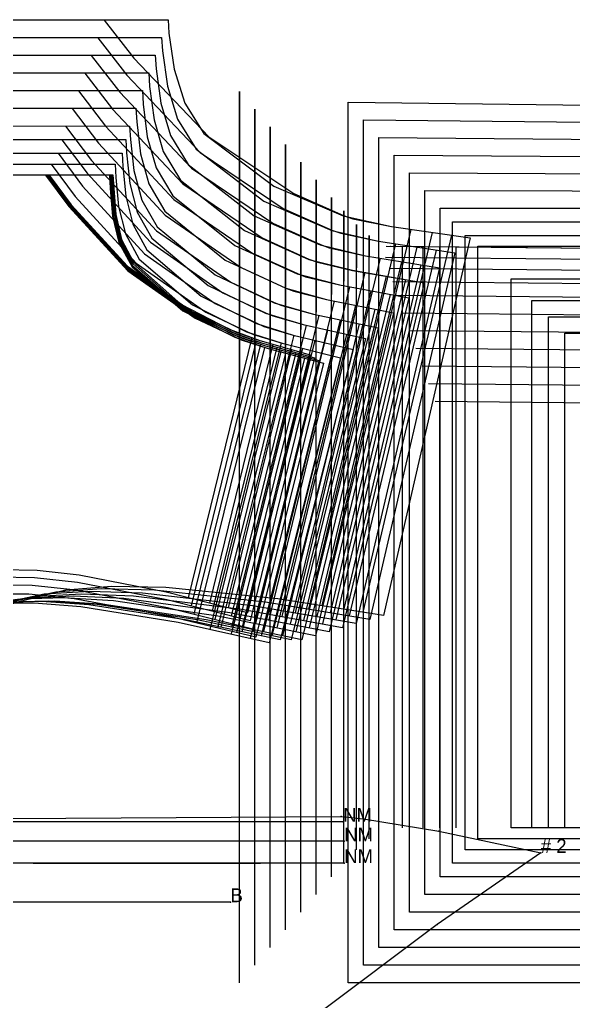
# Model space of a CAD drawing. Extents: x -2.7 to 65.3, y -7.1 to 26.9.
# Drawn here: x 24.47 to 34.5, y 9.09 to 26.87 of the extents above; entities that cross this region are included whole.
import ezdxf

# ---------------------------------------------------------------- set-up
doc = ezdxf.new("R2010")
doc.units = 0

# ---------------------------------------------------------------- blocks, each defined once
blk = doc.blocks.new('REGULAR TEEFR_42')
at = {"layer": '1'}
for points in [[(3.4, 24.0603), (26.161, 24.0526)], [(26.161, 24.0526), (26.1752, 23.8103), (26.2103, 23.3368), (26.3142, 22.8863), (26.5329, 22.4721), (27.3893, 21.715), (28.2653, 21.2604), (28.2653, 21.2604), (28.2653, 21.2604), (28.2653, 21.2604), (28.2653, 21.2604), (28.8179, 21.0571), (29.7299, 20.7929)], [(29.7299, 20.7929), (28.5981, 16.1249)], [(28.5981, 16.1249), (27.1255, 16.4989), (25.5507, 16.8071), (24.789, 16.891), (24.1316, 16.9012), (23.2099, 16.9008), (22.55, 16.7913), (21.9313, 16.5291), (21.6449, 16.3431), (21.2526, 15.8742), (21.1898, 15.7712), (21.0786, 15.5304), (20.979, 15.2028), (20.9539, 15.1031)]]:
    blk.add_lwpolyline(points, dxfattribs=at)
at = {"layer": '6'}
blk.add_line((3.4, 24.0603), (26.161, 24.0526), dxfattribs=at)
at = {"layer": '8'}
for p, q in [((28.6776, 21.1087), (27.5235, 16.3978)), ((29.0534, 20.9892), (27.9061, 16.3007)), ((29.3937, 20.8904), (28.2482, 16.2139))]:
    blk.add_line(p, q, dxfattribs=at)
blk.add_lwpolyline([(25.0031, 24.0511), (25.405, 23.5115), (26.4235, 22.4011), (27.5847, 21.5864), (28.2679, 21.2659), (28.374, 21.2129), (28.818, 21.0575), (29.7299, 20.7929)], dxfattribs=at)
blk = doc.blocks.new('REGULAR TEEFR_44')
at = {"layer": '1'}
for points in [[(3.024, 24.0602), (26.1394, 24.0527)], [(26.1394, 24.0527), (26.1536, 23.8104), (26.1913, 23.3265), (26.2992, 22.8665), (26.5243, 22.4441), (27.4024, 21.6737), (28.2993, 21.2125), (28.2993, 21.2125), (28.2993, 21.2125), (28.2993, 21.2125), (28.2993, 21.2125), (28.8697, 21.0079), (29.8105, 20.7437)], [(29.8105, 20.7437), (28.6472, 15.9773)], [(28.6472, 15.9773), (27.1355, 16.3593), (25.519, 16.6734), (24.7373, 16.7585), (24.0626, 16.7681), (23.1107, 16.7606), (22.4865, 16.6421), (21.8843, 16.3781), (21.5694, 16.1542), (21.1483, 15.6053), (21.0882, 15.4979), (20.9841, 15.2482), (20.8949, 14.9105), (20.8733, 14.8078)]]:
    blk.add_lwpolyline(points, dxfattribs=at)
at = {"layer": '6'}
blk.add_line((3.024, 24.0602), (26.1394, 24.0527), dxfattribs=at)
at = {"layer": '8'}
for p, q in [((28.7544, 21.0493), (27.5739, 16.2485)), ((29.1314, 20.9347), (27.9563, 16.1519)), ((29.4724, 20.8388), (28.2988, 16.0654))]:
    blk.add_line(p, q, dxfattribs=at)
blk.add_lwpolyline([(24.9815, 24.0511), (25.3903, 23.5022), (26.426, 22.3728), (27.607, 21.544), (28.3019, 21.218), (28.4115, 21.1643), (28.8698, 21.0082), (29.8105, 20.7437)], dxfattribs=at)
blk = doc.blocks.new('REGULAR TEEFR_46')
at = {"layer": '1'}
for points in [[(2.6481, 24.0602), (26.1179, 24.0527)], [(26.1179, 24.0527), (26.1321, 23.8104), (26.1722, 23.3162), (26.284, 22.8468), (26.5153, 22.416), (27.4149, 21.6319), (28.3327, 21.1638), (28.3327, 21.1638), (28.3327, 21.1638), (28.3327, 21.1638), (28.3327, 21.1638), (28.9212, 20.9583), (29.8912, 20.6946)], [(29.8912, 20.6946), (28.6964, 15.8298)], [(28.6964, 15.8298), (27.1496, 16.2168), (25.4958, 16.5343), (24.6962, 16.6195), (24.0063, 16.6278), (23.026, 16.6104), (22.3984, 16.4841), (21.7895, 16.1881), (21.488, 15.9649), (21.0894, 15.4244), (21.0232, 15.3012), (20.9098, 15.0153), (20.8153, 14.6296), (20.7926, 14.5126)]]:
    blk.add_lwpolyline(points, dxfattribs=at)
at = {"layer": '6'}
blk.add_line((2.6481, 24.0602), (26.1179, 24.0527), dxfattribs=at)
at = {"layer": '8'}
for p, q in [((28.8311, 20.9898), (27.6239, 16.0982)), ((29.2094, 20.88), (28.0064, 16.0025)), ((29.5513, 20.7871), (28.3494, 15.9167))]:
    blk.add_line(p, q, dxfattribs=at)
blk.add_lwpolyline([(24.96, 24.0512), (25.3755, 23.493), (26.4283, 22.3442), (27.6288, 21.5011), (28.3353, 21.1693), (28.4485, 21.115), (28.9213, 20.9585), (29.8912, 20.6946)], dxfattribs=at)
blk = doc.blocks.new('REGULAR TEEFR_48')
at = {"layer": '1'}
for points in [[(2.2721, 24.0601), (26.0964, 24.0528)], [(26.0964, 24.0528), (26.1105, 23.8105), (26.153, 23.306), (26.2686, 22.827), (26.5062, 22.3879), (27.4272, 21.59), (28.3656, 21.1149), (28.3656, 21.1149), (28.3656, 21.1149), (28.3656, 21.1149), (28.3656, 21.1149), (28.9724, 20.9084), (29.9719, 20.6454)], [(29.9719, 20.6454), (28.7455, 15.6822)], [(28.7455, 15.6822), (27.1571, 16.0667), (25.4595, 16.3791), (24.6392, 16.4601), (23.932, 16.4631), (22.9501, 16.4261), (22.3347, 16.2962), (21.7094, 15.9698), (21.3841, 15.7073), (20.9658, 15.0871), (20.9043, 14.9547), (20.8035, 14.6499), (20.7284, 14.2423), (20.712, 14.1189)]]:
    blk.add_lwpolyline(points, dxfattribs=at)
at = {"layer": '6'}
blk.add_line((2.2721, 24.0601), (26.0964, 24.0528), dxfattribs=at)
at = {"layer": '8'}
for p, q in [((28.908, 20.9304), (27.6725, 15.9419)), ((29.2875, 20.8256), (28.0554, 15.8493)), ((29.6302, 20.7354), (28.3996, 15.766))]:
    blk.add_line(p, q, dxfattribs=at)
blk.add_lwpolyline([(24.9384, 24.0512), (25.3605, 23.4836), (26.4302, 22.3155), (27.6502, 21.4579), (28.3682, 21.1204), (28.4852, 21.0655), (28.9724, 20.9085), (29.9719, 20.6454)], dxfattribs=at)
blk = doc.blocks.new('REGULAR TEEFR_52')
at = {"layer": '1'}
for points in [[(1.6679, 24.2568), (26.2009, 24.2498)], [(26.2009, 24.2498), (26.2151, 24.0075), (26.2626, 23.4825), (26.386, 22.9844), (26.6361, 22.5287), (27.6002, 21.7039), (28.5805, 21.2152), (28.5805, 21.2152), (28.5805, 21.2152), (28.5805, 21.2152), (28.5805, 21.2152), (29.2233, 21.0065), (30.2808, 20.744)], [(30.2808, 20.744), (28.9915, 15.584)], [(28.9915, 15.584), (27.3413, 15.948), (25.5798, 16.2352), (24.7302, 16.3016), (23.999, 16.2898), (22.9701, 16.2234), (22.2846, 16.0506), (21.6288, 15.6428), (21.3149, 15.3507), (20.9315, 14.6857), (20.8681, 14.5256), (20.7701, 14.16), (20.7094, 13.675), (20.6983, 13.5285)]]:
    blk.add_lwpolyline(points, dxfattribs=at)
at = {"layer": '6'}
blk.add_line((1.6679, 24.2568), (26.2009, 24.2498), dxfattribs=at)
at = {"layer": '8'}
for p, q in [((29.2099, 21.0109), (27.9158, 15.8213)), ((29.5918, 20.915), (28.3003, 15.7365)), ((29.9357, 20.8296), (28.647, 15.66))]:
    blk.add_line(p, q, dxfattribs=at)
blk.add_lwpolyline([(25.043, 24.2482), (25.4786, 23.6619), (26.5826, 22.4554), (27.8419, 21.5695), (28.5831, 21.2207), (28.7071, 21.1646), (29.2233, 21.0064), (30.2808, 20.744)], dxfattribs=at)
blk = doc.blocks.new('REGULAR TEEFR_54')
at = {"layer": '1'}
for points in [[(1.4396, 24.4537), (26.327, 24.4467)], [(26.327, 24.4467), (26.3412, 24.2044), (26.3911, 23.6691), (26.5183, 23.1614), (26.7747, 22.6973), (27.7603, 21.8587), (28.7615, 21.363), (28.7615, 21.363), (28.7615, 21.363), (28.7615, 21.363), (28.7615, 21.363), (29.4224, 21.1536), (30.5091, 20.8918)], [(30.5091, 20.8918), (29.1883, 15.6334)], [(29.1883, 15.6334), (27.5134, 15.9902), (25.7263, 16.2682), (24.8648, 16.3292), (24.124, 16.3119), (23.0381, 16.2304), (22.3121, 16.0334), (21.6563, 15.5721), (21.335, 15.231), (20.9646, 14.4783), (20.9064, 14.3189), (20.8194, 13.9559), (20.7723, 13.4764), (20.7653, 13.3318)]]:
    blk.add_lwpolyline(points, dxfattribs=at)
at = {"layer": '6'}
blk.add_line((1.4396, 24.4537), (26.327, 24.4467), dxfattribs=at)
at = {"layer": '8'}
for p, q in [((29.435, 21.1506), (28.1121, 15.8627)), ((29.8178, 21.0582), (28.4969, 15.7807)), ((30.1624, 20.9752), (28.8447, 15.7066))]:
    blk.add_line(p, q, dxfattribs=at)
blk.add_lwpolyline([(25.1691, 24.4452), (25.6113, 23.8495), (26.7324, 22.6235), (28.0113, 21.7232), (28.7641, 21.3685), (28.8918, 21.3118), (29.4223, 21.1534), (30.5091, 20.8918)], dxfattribs=at)
blk = doc.blocks.new('REGULAR TEEFR_56')
at = {"layer": '1'}
for points in [[(1.2113, 24.6997), (26.394, 24.693)], [(26.394, 24.693), (26.4082, 24.4507), (26.4642, 23.9009), (26.5994, 23.3802), (26.8671, 22.9054), (27.8876, 22.0521), (28.9211, 21.5513), (28.9211, 21.5513), (28.9211, 21.5513), (28.9211, 21.5513), (28.9211, 21.5513), (29.6084, 21.344), (30.7374, 21.0888)], [(30.7374, 21.0888), (29.3851, 15.6335)], [(29.3851, 15.6335), (27.6857, 15.9946), (25.8726, 16.2758), (24.9986, 16.3373), (24.247, 16.3193), (23.1301, 16.2303), (22.408, 16.0295), (21.7134, 15.5098), (21.3818, 15.1409), (21.0084, 14.3351), (20.9508, 14.1604), (20.8693, 13.7641), (20.8349, 13.2429), (20.8323, 13.0859)]]:
    blk.add_lwpolyline(points, dxfattribs=at)
at = {"layer": '6'}
blk.add_line((1.2113, 24.6997), (26.394, 24.693), dxfattribs=at)
at = {"layer": '8'}
for p, q in [((29.6624, 21.3318), (28.3053, 15.863)), ((30.0465, 21.2447), (28.6908, 15.781)), ((30.3921, 21.1667), (29.0377, 15.7073))]:
    blk.add_line(p, q, dxfattribs=at)
blk.add_lwpolyline([(25.2361, 24.6914), (25.6905, 24.0836), (26.8413, 22.8335), (28.1525, 21.9169), (28.9237, 21.5568), (29.0567, 21.5), (29.6084, 21.3436), (30.7374, 21.0888)], dxfattribs=at)
blk = doc.blocks.new('REGULAR TEEFR_58')
at = {"layer": '1'}
for points in [[(0.983, 24.9458), (26.461, 24.9392)], [(26.461, 24.9392), (26.4752, 24.6969), (26.5372, 24.1325), (26.6803, 23.5988), (26.9592, 23.1132), (28.0144, 22.2448), (29.0802, 21.7386), (29.0802, 21.7386), (29.0802, 21.7386), (29.0802, 21.7386), (29.0802, 21.7386), (29.7942, 21.5338), (30.9657, 21.2859)], [(30.9657, 21.2859), (29.5819, 15.6337)], [(29.5819, 15.6337), (27.8482, 15.9947), (25.9989, 16.2737), (25.1078, 16.3328), (24.3418, 16.3113), (23.2291, 16.2102), (22.4921, 15.9695), (21.795, 15.448), (21.4453, 15.0345), (21.0644, 14.1429), (21.007, 13.9602), (20.9279, 13.5465), (20.8997, 13.0035), (20.8993, 12.8401)]]:
    blk.add_lwpolyline(points, dxfattribs=at)
at = {"layer": '6'}
blk.add_line((0.983, 24.9458), (26.461, 24.9392), dxfattribs=at)
at = {"layer": '8'}
for p, q in [((29.89, 21.5136), (28.4988, 15.8639)), ((30.2752, 21.4317), (28.8853, 15.7837)), ((30.6217, 21.3585), (29.2311, 15.7092))]:
    blk.add_line(p, q, dxfattribs=at)
blk.add_lwpolyline([(25.3031, 24.9377), (25.7695, 24.3176), (26.9499, 23.043), (28.2933, 22.11), (29.0828, 21.7441), (29.2212, 21.6873), (29.7941, 21.5334), (30.9657, 21.2859)], dxfattribs=at)
blk = doc.blocks.new('REGULAR TEEFR_60')
at = {"layer": '1'}
for points in [[(0.7055, 25.2657), (26.5772, 25.2593)], [(26.5772, 25.2593), (26.5914, 25.017), (26.6594, 24.4382), (26.8105, 23.8911), (27.1005, 23.3948), (28.1906, 22.5114), (29.2887, 22.0001), (29.2887, 22.0001), (29.2887, 22.0001), (29.2887, 22.0001), (29.2887, 22.0001), (30.0292, 21.7978), (31.2432, 21.5568)], [(31.2432, 21.5568), (29.8279, 15.7077)], [(29.8279, 15.7077), (28.0591, 16.0662), (26.1729, 16.3406), (25.2644, 16.396), (24.4839, 16.37), (23.318, 16.2362), (22.6119, 15.9625), (21.9075, 15.4266), (21.5424, 14.9618), (21.1621, 13.9745), (21.1048, 13.7767), (21.0295, 13.33), (21.0121, 12.7452), (21.0155, 12.5696)]]:
    blk.add_lwpolyline(points, dxfattribs=at)
at = {"layer": '6'}
blk.add_line((0.7055, 25.2657), (26.5772, 25.2593), dxfattribs=at)
at = {"layer": '8'}
for p, q in [((30.1669, 21.7706), (28.7404, 15.933)), ((30.5532, 21.6933), (29.1277, 15.8546)), ((30.9006, 21.6246), (29.4731, 15.7821))]:
    blk.add_line(p, q, dxfattribs=at)
blk.add_lwpolyline([(25.4193, 25.2578), (25.8978, 24.6255), (27.1078, 23.3265), (28.4834, 22.3772), (29.2913, 22.0056), (29.4351, 21.9487), (30.0292, 21.7972), (31.2432, 21.5568)], dxfattribs=at)
blk = doc.blocks.new('REGULAR TEEFR_62')
at = {"layer": '1'}
for points in [[(0.428, 25.5856), (26.6934, 25.5794)], [(26.6934, 25.5794), (26.7076, 25.3371), (26.7816, 24.7437), (26.9407, 24.1836), (27.2419, 23.6765), (28.3669, 22.7782), (29.4973, 22.2617), (29.4973, 22.2617), (29.4973, 22.2617), (29.4973, 22.2617), (29.4973, 22.2617), (30.2643, 22.0618), (31.5207, 21.8277)], [(31.5207, 21.8277), (30.0739, 15.7817)], [(30.0739, 15.7817), (28.2758, 16.1248), (26.3595, 16.381), (25.4374, 16.4267), (24.6461, 16.3913), (23.4494, 16.2219), (22.7316, 15.9248), (22.0032, 15.336), (21.6405, 14.8445), (21.2783, 13.8129), (21.2181, 13.5994), (21.1407, 13.1179), (21.1266, 12.4883), (21.1317, 12.2991)]]:
    blk.add_lwpolyline(points, dxfattribs=at)
at = {"layer": '6'}
blk.add_line((0.428, 25.5856), (26.6934, 25.5794), dxfattribs=at)
at = {"layer": '8'}
for p, q in [((30.444, 22.0284), (28.9806, 15.9954)), ((30.8312, 21.9557), (29.3693, 15.9211)), ((31.1795, 21.891), (29.7148, 15.8527))]:
    blk.add_line(p, q, dxfattribs=at)
blk.add_lwpolyline([(25.5355, 25.5779), (26.0261, 24.9336), (27.2658, 23.6102), (28.6736, 22.6442), (29.4999, 22.2671), (29.649, 22.2102), (30.2643, 22.061), (31.5207, 21.8277)], dxfattribs=at)
blk = doc.blocks.new('REGULAR TEEFR_64')
at = {"layer": '1'}
for points in [[(0.1505, 25.9055), (26.8096, 25.8995)], [(26.8096, 25.8995), (26.8238, 25.6572), (26.904, 25.0493), (27.0711, 24.4761), (27.3836, 23.9584), (28.5434, 23.0454), (29.7062, 22.5239), (29.7062, 22.5238), (29.7062, 22.5238), (29.7062, 22.5238), (29.7062, 22.5238), (30.4996, 22.3261), (31.7982, 22.0986)], [(31.7982, 22.0986), (30.3199, 15.8557)], [(30.3199, 15.8557), (28.4861, 16.1856), (26.533, 16.4259), (25.594, 16.4625), (24.789, 16.4179), (23.6, 16.2242), (22.8306, 15.9013), (22.1297, 15.266), (21.7561, 14.7257), (21.4011, 13.6046), (21.3384, 13.3824), (21.2576, 12.8809), (21.2427, 12.2255), (21.2479, 12.0286)]]:
    blk.add_lwpolyline(points, dxfattribs=at)
at = {"layer": '6'}
blk.add_line((0.1505, 25.9055), (26.8096, 25.8995), dxfattribs=at)
at = {"layer": '8'}
for p, q in [((30.7213, 22.2874), (29.221, 16.0587)), ((31.1094, 22.2188), (29.6111, 15.9882)), ((31.4584, 22.1579), (29.9567, 15.9235))]:
    blk.add_line(p, q, dxfattribs=at)
blk.add_lwpolyline([(25.6517, 25.898), (26.1544, 25.2415), (27.424, 23.8939), (28.8641, 22.9119), (29.7088, 22.5294), (29.8633, 22.4723), (30.4996, 22.3252), (31.7982, 22.0986)], dxfattribs=at)
blk = doc.blocks.new('REGULAR TEEFR_66')
at = {"layer": '1'}
for points in [[(-0.127, 26.2254), (26.9258, 26.2197)], [(26.9258, 26.2197), (26.94, 25.9773), (27.0262, 25.3549), (27.2012, 24.7686), (27.5249, 24.2401), (28.7195, 23.3124), (29.9145, 22.7857), (29.9145, 22.7857), (29.9145, 22.7857), (29.9145, 22.7857), (29.9145, 22.7857), (30.7346, 22.5904), (32.0757, 22.3695)], [(32.0757, 22.3695), (30.5659, 15.9297)], [(30.5659, 15.9297), (28.6906, 16.2527), (26.6941, 16.4832), (25.7349, 16.5135), (24.9131, 16.4618), (23.7303, 16.2117), (22.9485, 15.8815), (22.2356, 15.2268), (21.8349, 14.597), (21.4805, 13.3082), (21.4237, 13.0888), (21.3552, 12.595), (21.3547, 11.9512), (21.3641, 11.7581)]]:
    blk.add_lwpolyline(points, dxfattribs=at)
at = {"layer": '6'}
blk.add_line((-0.127, 26.2254), (26.9258, 26.2197), dxfattribs=at)
at = {"layer": '8'}
for p, q in [((30.9987, 22.5469), (29.4624, 16.1253)), ((31.3876, 22.4821), (29.8536, 16.0574)), ((31.7372, 22.4249), (30.199, 15.9954))]:
    blk.add_line(p, q, dxfattribs=at)
blk.add_lwpolyline([(25.7679, 26.2181), (26.2827, 25.5496), (27.5818, 24.1778), (29.0541, 23.1794), (29.9171, 22.7911), (30.077, 22.7339), (30.7345, 22.5892), (32.0757, 22.3695)], dxfattribs=at)
blk = doc.blocks.new('REGULAR TEEFR_68')
at = {"layer": '1'}
for points in [[(-0.4045, 26.5453), (27.042, 26.5399)], [(27.042, 26.5399), (27.0562, 26.2976), (27.1484, 25.6607), (27.3313, 25.0614), (27.6661, 24.5222), (28.8953, 23.5796), (30.1224, 23.0477), (30.1224, 23.0477), (30.1224, 23.0477), (30.1224, 23.0477), (30.1224, 23.0477), (30.9692, 22.8547), (32.3532, 22.6405)], [(32.3532, 22.6405), (30.8119, 16.0038)], [(30.8119, 16.0038), (28.9238, 16.3152), (26.9146, 16.5329), (25.9498, 16.5563), (25.1238, 16.4985), (23.8995, 16.2249), (23.0673, 15.8703), (22.3187, 15.0602), (21.9315, 14.4545), (21.5875, 13.2143), (21.5275, 12.9692), (21.4584, 12.4188), (21.4671, 11.7025), (21.4803, 11.4876)]]:
    blk.add_lwpolyline(points, dxfattribs=at)
at = {"layer": '6'}
blk.add_line((-0.4045, 26.5453), (27.042, 26.5399), dxfattribs=at)
at = {"layer": '8'}
for p, q in [((31.2755, 22.8047), (29.704, 16.1921)), ((31.6658, 22.7462), (30.0962, 16.1269)), ((32.0161, 22.6923), (30.4414, 16.0674))]:
    blk.add_line(p, q, dxfattribs=at)
blk.add_lwpolyline([(25.8841, 26.5383), (26.4108, 25.8576), (27.7395, 24.4617), (29.2437, 23.4471), (30.125, 23.0532), (30.2903, 22.9959), (30.9692, 22.8534), (32.3532, 22.6405)], dxfattribs=at)
blk = doc.blocks.new('REGULAR TEEFR_70')
at = {"layer": '1'}
for points in [[(-0.682, 26.8652), (27.1582, 26.86)], [(27.1582, 26.86), (27.1724, 26.6177), (27.2707, 25.9663), (27.4616, 25.3541), (27.8076, 24.8044), (29.0716, 23.8472), (30.3308, 23.3104), (30.3308, 23.3104), (30.3308, 23.3104), (30.3308, 23.3104), (30.3308, 23.3104), (31.2042, 23.1193), (32.6307, 22.9114)], [(32.6307, 22.9114), (31.0579, 16.0778)], [(31.0579, 16.0778), (29.1485, 16.3782), (27.1173, 16.5832), (26.1426, 16.5997), (25.3087, 16.5352), (24.0327, 16.2214), (23.2516, 15.8498), (22.489, 15.0672), (22.065, 14.3557), (21.7139, 12.9146), (21.6532, 12.674), (21.5814, 12.1332), (21.585, 11.4285), (21.5965, 11.2172)]]:
    blk.add_lwpolyline(points, dxfattribs=at)
at = {"layer": '6'}
blk.add_line((-0.682, 26.8652), (27.1582, 26.86), dxfattribs=at)
at = {"layer": '8'}
for p, q in [((31.5531, 23.0654), (29.9456, 16.2585)), ((31.9441, 23.0107), (30.339, 16.196)), ((32.295, 22.9599), (30.684, 16.1392))]:
    blk.add_line(p, q, dxfattribs=at)
blk.add_lwpolyline([(26.0003, 26.8584), (26.5391, 26.1658), (27.8974, 24.7458), (29.4338, 23.7152), (30.3334, 23.3158), (30.5041, 23.2584), (31.2042, 23.1179), (32.6307, 22.9114)], dxfattribs=at)
blk = doc.blocks.new('REGULAR TEEBK_42')
at = {"layer": '1'}
for points in [[(34.3436, 12.2296), (34.3436, 21.1862)], [(34.3436, 21.1862), (42.261, 21.1862), (42.261, 21.1862), (51.113, 21.1862), (51.113, 21.1862), (51.9001, 21.1862)], [(61.1168, 12.2296), (34.3436, 12.2296)]]:
    blk.add_lwpolyline(points, dxfattribs=at)
at = {"layer": '6'}
blk.add_line((61.1168, 12.2296), (34.3436, 12.2296), dxfattribs=at)
at = {"layer": '8'}
blk.add_line((31.1939, 22.761), (51.9001, 22.5642), dxfattribs=at)
blk.add_lwpolyline([(32.3751, 12.2296), (32.3751, 21.383), (32.3751, 22.7498), (32.3751, 22.7498)], dxfattribs=at)
blk = doc.blocks.new('REGULAR TEEBK_44')
at = {"layer": '1'}
for points in [[(34.0482, 12.2296), (34.0482, 21.4815)], [(34.0482, 21.4815), (42.261, 21.4815), (42.261, 21.4815), (51.113, 21.4815), (51.113, 21.4815), (51.9001, 21.4815)], [(61.2152, 12.2296), (34.0482, 12.2296)]]:
    blk.add_lwpolyline(points, dxfattribs=at)
at = {"layer": '6'}
blk.add_line((61.2152, 12.2296), (34.0482, 12.2296), dxfattribs=at)
at = {"layer": '8'}
blk.add_line((31.1939, 22.761), (51.9001, 22.5642), dxfattribs=at)
blk.add_lwpolyline([(32.0798, 12.2296), (32.0798, 21.6783), (32.0798, 22.7526), (32.0798, 22.7526)], dxfattribs=at)
blk = doc.blocks.new('REGULAR TEEBK_46')
at = {"layer": '1'}
for points in [[(33.7493, 12.2296), (33.7493, 21.7768)], [(33.7493, 21.7768), (42.2573, 21.7768), (42.2573, 21.7768), (51.1093, 21.7768), (51.1093, 21.7768), (51.8965, 21.7768)], [(61.3099, 12.2296), (33.7493, 12.2296)]]:
    blk.add_lwpolyline(points, dxfattribs=at)
at = {"layer": '6'}
blk.add_line((61.3099, 12.2296), (33.7493, 12.2296), dxfattribs=at)
at = {"layer": '8'}
blk.add_line((31.1902, 22.761), (51.8965, 22.5642), dxfattribs=at)
blk.add_lwpolyline([(31.7808, 12.2296), (31.7808, 21.9736), (31.7808, 22.7554), (31.7808, 22.7554)], dxfattribs=at)
blk = doc.blocks.new('REGULAR TEEBK_48')
at = {"layer": '1'}
for points in [[(33.3733, 12.2296), (33.3733, 22.1705)], [(33.3733, 22.1705), (42.1766, 22.1705), (42.1766, 22.1705), (51.0287, 22.1705), (51.0287, 22.1705), (51.8159, 22.1705)], [(61.3276, 12.2296), (33.3733, 12.2296)]]:
    blk.add_lwpolyline(points, dxfattribs=at)
at = {"layer": '6'}
blk.add_line((61.3276, 12.2296), (33.3733, 12.2296), dxfattribs=at)
at = {"layer": '8'}
blk.add_line((31.1095, 22.761), (51.8159, 22.5642), dxfattribs=at)
blk.add_lwpolyline([(31.4048, 12.2296), (31.4048, 22.3673), (31.4048, 22.7582), (31.4048, 22.7582)], dxfattribs=at)
blk = doc.blocks.new('REGULAR TEEBK_52')
at = {"layer": '1'}
for points in [[(32.7691, 12.0328), (32.7691, 22.7611)], [(32.7691, 22.7611), (42.163, 22.7611), (42.163, 22.7611), (51.015, 22.7611), (51.015, 22.7611), (51.8022, 22.7611)], [(61.5108, 12.0328), (32.7691, 12.0328)]]:
    blk.add_lwpolyline(points, dxfattribs=at)
at = {"layer": '6'}
blk.add_line((61.5108, 12.0328), (32.7691, 12.0328), dxfattribs=at)
at = {"layer": '8'}
blk.add_line((31.0959, 22.5642), (51.8022, 22.3674), dxfattribs=at)
blk.add_lwpolyline([(30.8006, 12.0328), (30.8006, 22.9579), (30.8006, 22.567), (30.8006, 22.567)], dxfattribs=at)
blk = doc.blocks.new('REGULAR TEEBK_54')
at = {"layer": '1'}
for points in [[(32.5408, 11.8359), (32.5408, 22.9579)], [(32.5408, 22.9579), (42.23, 22.9579), (42.23, 22.9579), (51.082, 22.9579), (51.082, 22.9579), (51.8692, 22.9579)], [(61.6762, 11.8359), (32.5408, 11.8359)]]:
    blk.add_lwpolyline(points, dxfattribs=at)
at = {"layer": '6'}
blk.add_line((61.6762, 11.8359), (32.5408, 11.8359), dxfattribs=at)
at = {"layer": '8'}
blk.add_line((31.1629, 22.3673), (51.8692, 22.1705), dxfattribs=at)
blk.add_lwpolyline([(30.5723, 11.8359), (30.5723, 23.1547), (30.5723, 22.3729), (30.5723, 22.3729)], dxfattribs=at)
blk = doc.blocks.new('REGULAR TEEBK_56')
at = {"layer": '1'}
for points in [[(32.3125, 11.5899), (32.3125, 23.204)], [(32.3125, 23.204), (42.297, 23.204), (42.297, 23.204), (51.149, 23.204), (51.149, 23.204), (51.9362, 23.204)], [(61.8416, 11.5899), (32.3125, 11.5899)]]:
    blk.add_lwpolyline(points, dxfattribs=at)
at = {"layer": '6'}
blk.add_line((61.8416, 11.5899), (32.3125, 11.5899), dxfattribs=at)
at = {"layer": '8'}
blk.add_line((31.2299, 22.1213), (51.9362, 21.9245), dxfattribs=at)
blk.add_lwpolyline([(30.344, 11.5899), (30.344, 23.4008), (30.344, 22.1297), (30.344, 22.1297)], dxfattribs=at)
blk = doc.blocks.new('REGULAR TEEBK_58')
at = {"layer": '1'}
for points in [[(32.0842, 11.3438), (32.0842, 23.45)], [(32.0842, 23.45), (42.364, 23.45), (42.364, 23.45), (51.216, 23.45), (51.216, 23.45), (52.0032, 23.45)], [(62.007, 11.3438), (32.0842, 11.3438)]]:
    blk.add_lwpolyline(points, dxfattribs=at)
at = {"layer": '6'}
blk.add_line((62.007, 11.3438), (32.0842, 11.3438), dxfattribs=at)
at = {"layer": '8'}
blk.add_line((31.2969, 21.8752), (52.0032, 21.6784), dxfattribs=at)
blk.add_lwpolyline([(30.1157, 11.3438), (30.1157, 23.6468), (30.1157, 21.8864), (30.1157, 21.8864)], dxfattribs=at)
blk = doc.blocks.new('REGULAR TEEBK_60')
at = {"layer": '1'}
for points in [[(31.8067, 11.0239), (31.8067, 23.7699)], [(31.8067, 23.7699), (42.4802, 23.7443), (42.4802, 23.7443), (51.3322, 23.7207), (51.3322, 23.7207), (52.1194, 23.7207)], [(62.2216, 11.0239), (31.8067, 11.0239)]]:
    blk.add_lwpolyline(points, dxfattribs=at)
at = {"layer": '6'}
blk.add_line((62.2216, 11.0239), (31.8067, 11.0239), dxfattribs=at)
at = {"layer": '8'}
blk.add_line((31.4131, 21.5553), (52.1194, 21.3585), dxfattribs=at)
blk.add_lwpolyline([(29.8382, 11.0239), (29.8382, 23.9667), (29.8382, 21.5702), (29.8382, 21.5702)], dxfattribs=at)
blk = doc.blocks.new('REGULAR TEEBK_62')
at = {"layer": '1'}
for points in [[(31.5292, 10.704), (31.5292, 24.0898)], [(31.5292, 24.0898), (42.5964, 24.0386), (42.5964, 24.0386), (51.4484, 23.9914), (51.4484, 23.9914), (52.2356, 23.9914)], [(62.4362, 10.704), (31.5292, 10.704)]]:
    blk.add_lwpolyline(points, dxfattribs=at)
at = {"layer": '6'}
blk.add_line((62.4362, 10.704), (31.5292, 10.704), dxfattribs=at)
at = {"layer": '8'}
blk.add_line((31.5293, 21.2354), (52.2356, 21.0386), dxfattribs=at)
blk.add_lwpolyline([(29.5607, 10.704), (29.5607, 24.2866), (29.5607, 21.254), (29.5607, 21.254)], dxfattribs=at)
blk = doc.blocks.new('REGULAR TEEBK_64')
at = {"layer": '1'}
for points in [[(31.2517, 10.3841), (31.2517, 24.4097)], [(31.2517, 24.4097), (42.7126, 24.3329), (42.7126, 24.3329), (51.5646, 24.2621), (51.5646, 24.2621), (52.3518, 24.2621)], [(62.6508, 10.3841), (31.2517, 10.3841)]]:
    blk.add_lwpolyline(points, dxfattribs=at)
at = {"layer": '6'}
blk.add_line((62.6508, 10.3841), (31.2517, 10.3841), dxfattribs=at)
at = {"layer": '8'}
blk.add_line((31.6455, 20.9155), (52.3518, 20.7187), dxfattribs=at)
blk.add_lwpolyline([(29.2832, 10.3841), (29.2832, 24.6065), (29.2832, 20.9378), (29.2832, 20.9378)], dxfattribs=at)
blk = doc.blocks.new('REGULAR TEEBK_66')
at = {"layer": '1'}
for points in [[(30.9742, 10.0642), (30.9742, 24.7296)], [(30.9742, 24.7296), (42.8288, 24.6272), (42.8288, 24.6272), (51.6808, 24.5328), (51.6808, 24.5328), (52.468, 24.5328)], [(62.8654, 10.0642), (30.9742, 10.0642)]]:
    blk.add_lwpolyline(points, dxfattribs=at)
at = {"layer": '6'}
blk.add_line((62.8654, 10.0642), (30.9742, 10.0642), dxfattribs=at)
at = {"layer": '8'}
blk.add_line((31.7617, 20.5956), (52.468, 20.3988), dxfattribs=at)
blk.add_lwpolyline([(29.0057, 10.0642), (29.0057, 24.9264), (29.0057, 20.6216), (29.0057, 20.6216)], dxfattribs=at)
blk = doc.blocks.new('REGULAR TEEBK_68')
at = {"layer": '1'}
for points in [[(30.6967, 9.7443), (30.6967, 25.0495)], [(30.6967, 25.0495), (42.945, 24.9215), (42.945, 24.9215), (51.797, 24.8035), (51.797, 24.8035), (52.5842, 24.8035)], [(63.08, 9.7443), (30.6967, 9.7443)]]:
    blk.add_lwpolyline(points, dxfattribs=at)
at = {"layer": '6'}
blk.add_line((63.08, 9.7443), (30.6967, 9.7443), dxfattribs=at)
at = {"layer": '8'}
blk.add_line((31.8779, 20.2757), (52.5842, 20.0789), dxfattribs=at)
blk.add_lwpolyline([(28.7282, 9.7443), (28.7282, 25.2463), (28.7282, 20.3054), (28.7282, 20.3054)], dxfattribs=at)
blk = doc.blocks.new('REGULAR TEEBK_70')
at = {"layer": '1'}
for points in [[(30.4192, 9.4244), (30.4192, 25.3694)], [(30.4192, 25.3694), (43.0612, 25.2158), (43.0612, 25.2158), (51.9132, 25.0742), (51.9132, 25.0742), (52.7004, 25.0742)], [(63.2946, 9.4244), (30.4192, 9.4244)]]:
    blk.add_lwpolyline(points, dxfattribs=at)
at = {"layer": '6'}
blk.add_line((63.2946, 9.4244), (30.4192, 9.4244), dxfattribs=at)
at = {"layer": '8'}
blk.add_line((31.9941, 19.9558), (52.7004, 19.759), dxfattribs=at)
blk.add_lwpolyline([(28.4507, 9.4244), (28.4507, 25.5662), (28.4507, 19.9892), (28.4507, 19.9892)], dxfattribs=at)
blk = doc.blocks.new('REGULAR TEESL BK_42')
at = {"layer": '1'}
for points in [[(21.3143, 12.3806), (30.296, 12.4378), (30.296, 12.4378), (30.7007, 12.3944), (32.062, 12.1687), (33.9121, 11.7773)], [(33.9121, 11.7773), (32.0353, 10.4781), (29.8548, 8.848), (27.7858, 7.1865), (27.0439, 6.5174), (26.7021, 6.1977), (26.3844, 5.8799), (25.8172, 5.2019), (25.0753, 4.2649), (24.5152, 3.4189)]]:
    blk.add_lwpolyline(points, dxfattribs=at)
at = {"layer": '5'}
blk.add_line((24.7205, 11.5933), (28.8248, 11.5933), dxfattribs=at)
at = {"layer": '7'}
blk.add_line((24.7205, 11.5933), (28.8248, 11.5933), dxfattribs=at)
at = {"layer": '8'}
for p, q in [((30.3304, 12.3413), (21.3143, 12.3413)), ((30.3502, 11.987), (21.3142, 11.987)), ((30.3506, 11.5933), (21.3142, 11.5933))]:
    blk.add_line(p, q, dxfattribs=at)
blk.add_lwpolyline([(28.2904, 10.8852), (24.225, 10.8852), (24.225, 9.7314)], dxfattribs=at)
blk = doc.blocks.new('REGULAR TEESL BK_44')
at = {"layer": '1'}
for points in [[(21.3143, 12.3806), (30.296, 12.4378), (30.296, 12.4378), (30.7007, 12.3944), (32.062, 12.1687), (33.9121, 11.7773)], [(33.9121, 11.7773), (32.0353, 10.4781), (29.8548, 8.848), (27.7858, 7.1865), (27.0439, 6.5174), (26.7021, 6.1977), (26.3844, 5.8799), (25.8172, 5.2019), (25.0753, 4.2649), (24.5152, 3.4189)]]:
    blk.add_lwpolyline(points, dxfattribs=at)
at = {"layer": '5'}
blk.add_line((24.7205, 11.5933), (28.8248, 11.5933), dxfattribs=at)
at = {"layer": '7'}
blk.add_line((24.7205, 11.5933), (28.8248, 11.5933), dxfattribs=at)
at = {"layer": '8'}
for p, q in [((30.3304, 12.3413), (21.3143, 12.3413)), ((30.3502, 11.987), (21.3142, 11.987)), ((30.3506, 11.5933), (21.3142, 11.5933))]:
    blk.add_line(p, q, dxfattribs=at)
blk.add_lwpolyline([(28.2904, 10.8852), (24.225, 10.8852), (24.225, 9.7314)], dxfattribs=at)
blk = doc.blocks.new('REGULAR TEESL BK_46')
at = {"layer": '1'}
for points in [[(21.3143, 12.3806), (30.296, 12.4378), (30.296, 12.4378), (30.7007, 12.3944), (32.062, 12.1687), (33.9121, 11.7773)], [(33.9121, 11.7773), (32.0353, 10.4781), (29.8548, 8.848), (27.7858, 7.1865), (27.0439, 6.5174), (26.7021, 6.1977), (26.3844, 5.8799), (25.8172, 5.2019), (25.0753, 4.2649), (24.5152, 3.4189)]]:
    blk.add_lwpolyline(points, dxfattribs=at)
at = {"layer": '5'}
blk.add_line((24.7205, 11.5933), (28.8248, 11.5933), dxfattribs=at)
at = {"layer": '7'}
blk.add_line((24.7205, 11.5933), (28.8248, 11.5933), dxfattribs=at)
at = {"layer": '8'}
for p, q in [((30.3304, 12.3413), (21.3143, 12.3413)), ((30.3502, 11.987), (21.3142, 11.987)), ((30.3506, 11.5933), (21.3142, 11.5933))]:
    blk.add_line(p, q, dxfattribs=at)
blk.add_lwpolyline([(28.2904, 10.8852), (24.225, 10.8852), (24.225, 9.7314)], dxfattribs=at)
blk = doc.blocks.new('REGULAR TEESL BK_48')
at = {"layer": '1'}
for points in [[(21.3143, 12.3806), (30.296, 12.4378), (30.296, 12.4378), (30.7007, 12.3944), (32.062, 12.1687), (33.9121, 11.7773)], [(33.9121, 11.7773), (32.0353, 10.4781), (29.8548, 8.848), (27.7858, 7.1865), (27.0439, 6.5174), (26.7021, 6.1977), (26.3844, 5.8799), (25.8172, 5.2019), (25.0753, 4.2649), (24.5152, 3.4189)]]:
    blk.add_lwpolyline(points, dxfattribs=at)
at = {"layer": '5'}
blk.add_line((24.7205, 11.5933), (28.8248, 11.5933), dxfattribs=at)
at = {"layer": '7'}
blk.add_line((24.7205, 11.5933), (28.8248, 11.5933), dxfattribs=at)
at = {"layer": '8'}
for p, q in [((30.3304, 12.3413), (21.3143, 12.3413)), ((30.3502, 11.987), (21.3142, 11.987)), ((30.3506, 11.5933), (21.3142, 11.5933))]:
    blk.add_line(p, q, dxfattribs=at)
blk.add_lwpolyline([(28.2904, 10.8852), (24.225, 10.8852), (24.225, 9.7314)], dxfattribs=at)
blk = doc.blocks.new('REGULAR TEESL BK_50')
at = {"layer": '1'}
for points in [[(21.3143, 12.3806), (30.296, 12.4378), (30.296, 12.4378), (30.7007, 12.3944), (32.062, 12.1687), (33.9121, 11.7773)], [(33.9121, 11.7773), (32.0353, 10.4781), (29.8548, 8.848), (27.7858, 7.1865), (27.0439, 6.5174), (26.7021, 6.1977), (26.3844, 5.8799), (25.8172, 5.2019), (25.0753, 4.2649), (24.5152, 3.4189)]]:
    blk.add_lwpolyline(points, dxfattribs=at)
at = {"layer": '2'}
for p in [(30.296, 12.4378), (30.296, 12.4378), (30.3304, 12.3413), (30.3502, 11.987), (33.9121, 11.7773), (33.9121, 11.7773), (24.7205, 11.5933), (28.8248, 11.5933), (30.3506, 11.5933), (28.2904, 10.8852), (32.0353, 10.4781)]:
    blk.add_point(p, dxfattribs=at)
at = {"layer": '3'}
for p in [(30.7007, 12.3944), (32.062, 12.1687)]:
    blk.add_point(p, dxfattribs=at)
at = {"layer": '5'}
blk.add_line((24.7205, 11.5933), (28.8248, 11.5933), dxfattribs=at)
at = {"layer": '7'}
blk.add_line((24.7205, 11.5933), (28.8248, 11.5933), dxfattribs=at)
at = {"layer": '8'}
for p, q in [((30.3304, 12.3413), (21.3143, 12.3413)), ((30.3502, 11.987), (21.3142, 11.987)), ((30.3506, 11.5933), (21.3142, 11.5933))]:
    blk.add_line(p, q, dxfattribs=at)
blk.add_lwpolyline([(28.2904, 10.8852), (24.225, 10.8852), (24.225, 9.7314)], dxfattribs=at)
at = {"layer": '2'}
blk.add_text('# 2', height=0.25, dxfattribs=at).set_placement((33.9121, 11.7773))
at = {"layer": '8'}
for s, p in [('NM', (30.3304, 12.3413)), ('NM', (30.3502, 11.987)), ('NM', (30.3506, 11.5933)), ('B', (28.2904, 10.8852))]:
    blk.add_text(s, height=0.25, dxfattribs=at).set_placement(p)
blk = doc.blocks.new('REGULAR TEESL BK_52')
at = {"layer": '1'}
for points in [[(21.3143, 12.3806), (30.296, 12.4378), (30.296, 12.4378), (30.7007, 12.3944), (32.062, 12.1687), (33.9121, 11.7773)], [(33.9121, 11.7773), (32.0353, 10.4781), (29.8548, 8.848), (27.7858, 7.1865), (27.0439, 6.5174), (26.7021, 6.1977), (26.3844, 5.8799), (25.8172, 5.2019), (25.0753, 4.2649), (24.5152, 3.4189)]]:
    blk.add_lwpolyline(points, dxfattribs=at)
at = {"layer": '5'}
blk.add_line((24.7205, 11.5933), (28.8248, 11.5933), dxfattribs=at)
at = {"layer": '7'}
blk.add_line((24.7205, 11.5933), (28.8248, 11.5933), dxfattribs=at)
at = {"layer": '8'}
for p, q in [((30.3304, 12.3413), (21.3143, 12.3413)), ((30.3502, 11.987), (21.3142, 11.987)), ((30.3506, 11.5933), (21.3142, 11.5933))]:
    blk.add_line(p, q, dxfattribs=at)
blk.add_lwpolyline([(28.2904, 10.8852), (24.225, 10.8852), (24.225, 9.7314)], dxfattribs=at)
blk = doc.blocks.new('REGULAR TEESL BK_54')
at = {"layer": '1'}
for points in [[(21.3143, 12.3806), (30.296, 12.4378), (30.296, 12.4378), (30.7007, 12.3944), (32.062, 12.1687), (33.9121, 11.7773)], [(33.9121, 11.7773), (32.0353, 10.4781), (29.8548, 8.848), (27.7858, 7.1865), (27.0439, 6.5174), (26.7021, 6.1977), (26.3844, 5.8799), (25.8172, 5.2019), (25.0753, 4.2649), (24.5152, 3.4189)]]:
    blk.add_lwpolyline(points, dxfattribs=at)
at = {"layer": '5'}
blk.add_line((24.7205, 11.5933), (28.8248, 11.5933), dxfattribs=at)
at = {"layer": '7'}
blk.add_line((24.7205, 11.5933), (28.8248, 11.5933), dxfattribs=at)
at = {"layer": '8'}
for p, q in [((30.3304, 12.3413), (21.3143, 12.3413)), ((30.3502, 11.987), (21.3142, 11.987)), ((30.3506, 11.5933), (21.3142, 11.5933))]:
    blk.add_line(p, q, dxfattribs=at)
blk.add_lwpolyline([(28.2904, 10.8852), (24.225, 10.8852), (24.225, 9.7314)], dxfattribs=at)
blk = doc.blocks.new('REGULAR TEESL BK_56')
at = {"layer": '1'}
for points in [[(21.3143, 12.3806), (30.296, 12.4378), (30.296, 12.4378), (30.7007, 12.3944), (32.062, 12.1687), (33.9121, 11.7773)], [(33.9121, 11.7773), (32.0353, 10.4781), (29.8548, 8.848), (27.7858, 7.1865), (27.0439, 6.5174), (26.7021, 6.1977), (26.3844, 5.8799), (25.8172, 5.2019), (25.0753, 4.2649), (24.5152, 3.4189)]]:
    blk.add_lwpolyline(points, dxfattribs=at)
at = {"layer": '5'}
blk.add_line((24.7205, 11.5933), (28.8248, 11.5933), dxfattribs=at)
at = {"layer": '7'}
blk.add_line((24.7205, 11.5933), (28.8248, 11.5933), dxfattribs=at)
at = {"layer": '8'}
for p, q in [((30.3304, 12.3413), (21.3143, 12.3413)), ((30.3502, 11.987), (21.3142, 11.987)), ((30.3506, 11.5933), (21.3142, 11.5933))]:
    blk.add_line(p, q, dxfattribs=at)
blk.add_lwpolyline([(28.2904, 10.8852), (24.225, 10.8852), (24.225, 9.7314)], dxfattribs=at)
blk = doc.blocks.new('REGULAR TEESL BK_58')
at = {"layer": '1'}
for points in [[(21.3143, 12.3806), (30.296, 12.4378), (30.296, 12.4378), (30.7007, 12.3944), (32.062, 12.1687), (33.9121, 11.7773)], [(33.9121, 11.7773), (32.0353, 10.4781), (29.8548, 8.848), (27.7858, 7.1865), (27.0439, 6.5174), (26.7021, 6.1977), (26.3844, 5.8799), (25.8172, 5.2019), (25.0753, 4.2649), (24.5152, 3.4189)]]:
    blk.add_lwpolyline(points, dxfattribs=at)
at = {"layer": '5'}
blk.add_line((24.7205, 11.5933), (28.8248, 11.5933), dxfattribs=at)
at = {"layer": '7'}
blk.add_line((24.7205, 11.5933), (28.8248, 11.5933), dxfattribs=at)
at = {"layer": '8'}
for p, q in [((30.3304, 12.3413), (21.3143, 12.3413)), ((30.3502, 11.987), (21.3142, 11.987)), ((30.3506, 11.5933), (21.3142, 11.5933))]:
    blk.add_line(p, q, dxfattribs=at)
blk.add_lwpolyline([(28.2904, 10.8852), (24.225, 10.8852), (24.225, 9.7314)], dxfattribs=at)
blk = doc.blocks.new('REGULAR TEESL BK_60')
at = {"layer": '1'}
for points in [[(21.3143, 12.3806), (30.296, 12.4378), (30.296, 12.4378), (30.7007, 12.3944), (32.062, 12.1687), (33.9121, 11.7773)], [(33.9121, 11.7773), (32.0353, 10.4781), (29.8548, 8.848), (27.7858, 7.1865), (27.0439, 6.5174), (26.7021, 6.1977), (26.3844, 5.8799), (25.8172, 5.2019), (25.0753, 4.2649), (24.5152, 3.4189)]]:
    blk.add_lwpolyline(points, dxfattribs=at)
at = {"layer": '5'}
blk.add_line((24.7205, 11.5933), (28.8248, 11.5933), dxfattribs=at)
at = {"layer": '7'}
blk.add_line((24.7205, 11.5933), (28.8248, 11.5933), dxfattribs=at)
at = {"layer": '8'}
for p, q in [((30.3304, 12.3413), (21.3143, 12.3413)), ((30.3502, 11.987), (21.3142, 11.987)), ((30.3506, 11.5933), (21.3142, 11.5933))]:
    blk.add_line(p, q, dxfattribs=at)
blk.add_lwpolyline([(28.2904, 10.8852), (24.225, 10.8852), (24.225, 9.7314)], dxfattribs=at)
blk = doc.blocks.new('REGULAR TEESL BK_62')
at = {"layer": '1'}
for points in [[(21.3143, 12.3806), (30.296, 12.4378), (30.296, 12.4378), (30.7007, 12.3944), (32.062, 12.1687), (33.9121, 11.7773)], [(33.9121, 11.7773), (32.0353, 10.4781), (29.8548, 8.848), (27.7858, 7.1865), (27.0439, 6.5174), (26.7021, 6.1977), (26.3844, 5.8799), (25.8172, 5.2019), (25.0753, 4.2649), (24.5152, 3.4189)]]:
    blk.add_lwpolyline(points, dxfattribs=at)
at = {"layer": '5'}
blk.add_line((24.7205, 11.5933), (28.8248, 11.5933), dxfattribs=at)
at = {"layer": '7'}
blk.add_line((24.7205, 11.5933), (28.8248, 11.5933), dxfattribs=at)
at = {"layer": '8'}
for p, q in [((30.3304, 12.3413), (21.3143, 12.3413)), ((30.3502, 11.987), (21.3142, 11.987)), ((30.3506, 11.5933), (21.3142, 11.5933))]:
    blk.add_line(p, q, dxfattribs=at)
blk.add_lwpolyline([(28.2904, 10.8852), (24.225, 10.8852), (24.225, 9.7314)], dxfattribs=at)
blk = doc.blocks.new('REGULAR TEESL BK_64')
at = {"layer": '1'}
for points in [[(21.3143, 12.3806), (30.296, 12.4378), (30.296, 12.4378), (30.7007, 12.3944), (32.062, 12.1687), (33.9121, 11.7773)], [(33.9121, 11.7773), (32.0353, 10.4781), (29.8548, 8.848), (27.7858, 7.1865), (27.0439, 6.5174), (26.7021, 6.1977), (26.3844, 5.8799), (25.8172, 5.2019), (25.0753, 4.2649), (24.5152, 3.4189)]]:
    blk.add_lwpolyline(points, dxfattribs=at)
at = {"layer": '5'}
blk.add_line((24.7205, 11.5933), (28.8248, 11.5933), dxfattribs=at)
at = {"layer": '7'}
blk.add_line((24.7205, 11.5933), (28.8248, 11.5933), dxfattribs=at)
at = {"layer": '8'}
for p, q in [((30.3304, 12.3413), (21.3143, 12.3413)), ((30.3502, 11.987), (21.3142, 11.987)), ((30.3506, 11.5933), (21.3142, 11.5933))]:
    blk.add_line(p, q, dxfattribs=at)
blk.add_lwpolyline([(28.2904, 10.8852), (24.225, 10.8852), (24.225, 9.7314)], dxfattribs=at)
blk = doc.blocks.new('REGULAR TEESL BK_66')
at = {"layer": '1'}
for points in [[(21.3143, 12.3806), (30.296, 12.4378), (30.296, 12.4378), (30.7007, 12.3944), (32.062, 12.1687), (33.9121, 11.7773)], [(33.9121, 11.7773), (32.0353, 10.4781), (29.8548, 8.848), (27.7858, 7.1865), (27.0439, 6.5174), (26.7021, 6.1977), (26.3844, 5.8799), (25.8172, 5.2019), (25.0753, 4.2649), (24.5152, 3.4189)]]:
    blk.add_lwpolyline(points, dxfattribs=at)
at = {"layer": '5'}
blk.add_line((24.7205, 11.5933), (28.8248, 11.5933), dxfattribs=at)
at = {"layer": '7'}
blk.add_line((24.7205, 11.5933), (28.8248, 11.5933), dxfattribs=at)
at = {"layer": '8'}
for p, q in [((30.3304, 12.3413), (21.3143, 12.3413)), ((30.3502, 11.987), (21.3142, 11.987)), ((30.3506, 11.5933), (21.3142, 11.5933))]:
    blk.add_line(p, q, dxfattribs=at)
blk.add_lwpolyline([(28.2904, 10.8852), (24.225, 10.8852), (24.225, 9.7314)], dxfattribs=at)
blk = doc.blocks.new('REGULAR TEESL BK_68')
at = {"layer": '1'}
for points in [[(21.3143, 12.3806), (30.296, 12.4378), (30.296, 12.4378), (30.7007, 12.3944), (32.062, 12.1687), (33.9121, 11.7773)], [(33.9121, 11.7773), (32.0353, 10.4781), (29.8548, 8.848), (27.7858, 7.1865), (27.0439, 6.5174), (26.7021, 6.1977), (26.3844, 5.8799), (25.8172, 5.2019), (25.0753, 4.2649), (24.5152, 3.4189)]]:
    blk.add_lwpolyline(points, dxfattribs=at)
at = {"layer": '5'}
blk.add_line((24.7205, 11.5933), (28.8248, 11.5933), dxfattribs=at)
at = {"layer": '7'}
blk.add_line((24.7205, 11.5933), (28.8248, 11.5933), dxfattribs=at)
at = {"layer": '8'}
for p, q in [((30.3304, 12.3413), (21.3143, 12.3413)), ((30.3502, 11.987), (21.3142, 11.987)), ((30.3506, 11.5933), (21.3142, 11.5933))]:
    blk.add_line(p, q, dxfattribs=at)
blk.add_lwpolyline([(28.2904, 10.8852), (24.225, 10.8852), (24.225, 9.7314)], dxfattribs=at)
blk = doc.blocks.new('REGULAR TEESL BK_70')
at = {"layer": '1'}
for points in [[(21.3143, 12.3806), (30.296, 12.4378), (30.296, 12.4378), (30.7007, 12.3944), (32.062, 12.1687), (33.9121, 11.7773)], [(33.9121, 11.7773), (32.0353, 10.4781), (29.8548, 8.848), (27.7858, 7.1865), (27.0439, 6.5174), (26.7021, 6.1977), (26.3844, 5.8799), (25.8172, 5.2019), (25.0753, 4.2649), (24.5152, 3.4189)]]:
    blk.add_lwpolyline(points, dxfattribs=at)
at = {"layer": '5'}
blk.add_line((24.7205, 11.5933), (28.8248, 11.5933), dxfattribs=at)
at = {"layer": '7'}
blk.add_line((24.7205, 11.5933), (28.8248, 11.5933), dxfattribs=at)
at = {"layer": '8'}
for p, q in [((30.3304, 12.3413), (21.3143, 12.3413)), ((30.3502, 11.987), (21.3142, 11.987)), ((30.3506, 11.5933), (21.3142, 11.5933))]:
    blk.add_line(p, q, dxfattribs=at)
blk.add_lwpolyline([(28.2904, 10.8852), (24.225, 10.8852), (24.225, 9.7314)], dxfattribs=at)

msp = doc.modelspace()

# ---------------------------------------------------------------- block references
at = {"layer": '1'}
for name in ['REGULAR TEEFR_70', 'REGULAR TEEFR_68', 'REGULAR TEEFR_66', 'REGULAR TEEFR_64', 'REGULAR TEEFR_62', 'REGULAR TEEBK_70', 'REGULAR TEEFR_60', 'REGULAR TEEBK_68', 'REGULAR TEEFR_58', 'REGULAR TEEBK_66', 'REGULAR TEEFR_56', 'REGULAR TEEBK_64', 'REGULAR TEEFR_54', 'REGULAR TEEFR_52', 'REGULAR TEEBK_62', 'REGULAR TEEFR_48', 'REGULAR TEEFR_46', 'REGULAR TEEFR_44', 'REGULAR TEEFR_42', 'REGULAR TEEBK_60', 'REGULAR TEEBK_58', 'REGULAR TEEBK_56', 'REGULAR TEEBK_54', 'REGULAR TEEBK_52', 'REGULAR TEEBK_48', 'REGULAR TEEBK_46', 'REGULAR TEEBK_42', 'REGULAR TEEBK_44', 'REGULAR TEESL BK_50', 'REGULAR TEESL BK_42', 'REGULAR TEESL BK_44', 'REGULAR TEESL BK_46', 'REGULAR TEESL BK_48', 'REGULAR TEESL BK_52', 'REGULAR TEESL BK_54', 'REGULAR TEESL BK_56', 'REGULAR TEESL BK_58', 'REGULAR TEESL BK_60', 'REGULAR TEESL BK_62', 'REGULAR TEESL BK_64', 'REGULAR TEESL BK_66', 'REGULAR TEESL BK_68', 'REGULAR TEESL BK_70']:
    msp.add_blockref(name, (0, 0), dxfattribs=at)

doc.saveas('drawing.dxf')
